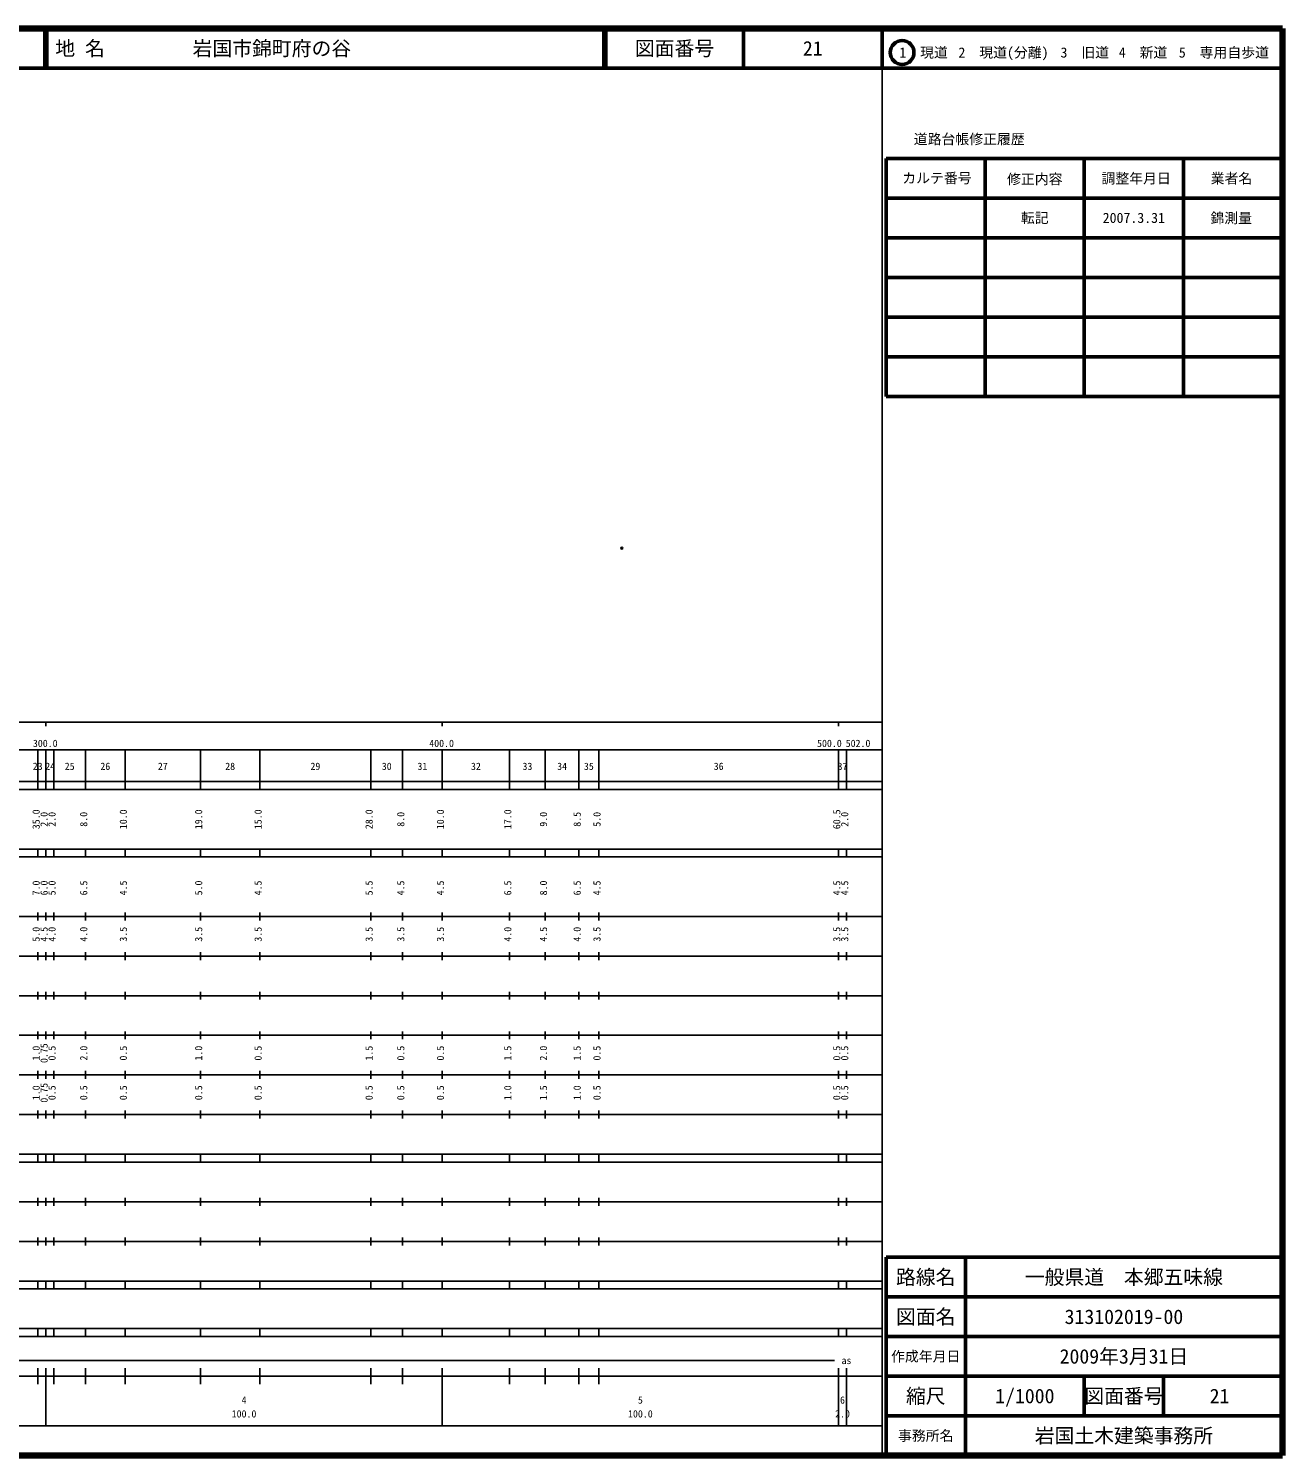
# Model space of a CAD drawing. Units: millimetres on the paper. Extents: x 40 to 680, y 20 to 380.
# Drawn here: x 363.6 to 680, y 20 to 380 of the extents above; entities that cross this region are included whole.
import ezdxf
from ezdxf.enums import TextEntityAlignment as Align

# ---------------------------------------------------------------- set-up
doc = ezdxf.new("R2010")
doc.units = ezdxf.units.MM
doc.header["$PDMODE"] = 32
doc.header["$PDSIZE"] = 0.5
doc.layers.add('M-OTRS', color=6, linetype='Continuous')
doc.layers.add('M-TTL-TXT', color=7, linetype='Continuous')
for name, color, linetype, lineweight in [('M-TTL', 2, 'Continuous', 140), ('M-TTL-BAND', 7, 'Continuous', 25), ('M-TTL-FRAM', 2, 'Continuous', 50), ('M-TTL-LINE', 7, 'Continuous', 50)]:
    doc.layers.add(name, color=color, linetype=linetype, lineweight=lineweight)
doc.styles.add('ＭＳ ゴシック', font='')
doc.styles.get('ＭＳ ゴシック').set_extended_font_data('MS Gothic')

msp = doc.modelspace()

# ---------------------------------------------------------------- linework, layer by layer
at = {"layer": 'M-OTRS'}
msp.add_point((513.302, 248.88), dxfattribs=at)
at = {"layer": 'M-TTL'}
for p, q in [((680, 380), (40, 380)), ((680, 20), (680, 380)), ((40, 20), (680, 20))]:
    msp.add_line(p, q, dxfattribs=at)
at = {"layer": 'M-TTL-BAND'}
for p, q in [((579, 20), (579, 370)), ((40, 205), (579, 205)), ((368, 205), (368, 204)), ((468, 205), (468, 204)), ((568, 205), (568, 204)), ((68, 198), (579, 198)), ((366, 188), (366, 198)), ((368, 188), (368, 198)), ((370, 188), (370, 198)), ((378, 188), (378, 198)), ((388, 188), (388, 198)), ((407, 188), (407, 198)), ((422, 188), (422, 198)), ((450, 188), (450, 198)), ((458, 188), (458, 198)), ((468, 188), (468, 198)), ((485, 188), (485, 198)), ((494, 188), (494, 198)), ((502.5, 188), (502.5, 198)), ((507.5, 188), (507.5, 198)), ((568, 188), (568, 198)), ((570, 188), (570, 198)), ((40, 190), (579, 190)), ((40, 188), (579, 188)), ((40, 173), (579, 173)), ((366, 171), (366, 173)), ((368, 171), (368, 173)), ((370, 171), (370, 173)), ((378, 171), (378, 173)), ((388, 171), (388, 173)), ((407, 171), (407, 173)), ((422, 171), (422, 173)), ((450, 171), (450, 173)), ((458, 171), (458, 173)), ((468, 171), (468, 173)), ((485, 171), (485, 173)), ((494, 171), (494, 173)), ((502.5, 171), (502.5, 173)), ((507.5, 171), (507.5, 173)), ((568, 171), (568, 173)), ((570, 171), (570, 173)), ((40, 171), (579, 171)), ((40, 156), (579, 156)), ((366, 155), (366, 157)), ((368, 155), (368, 157)), ((370, 155), (370, 157)), ((378, 155), (378, 157)), ((388, 155), (388, 157)), ((407, 155), (407, 157)), ((422, 155), (422, 157)), ((450, 155), (450, 157)), ((458, 155), (458, 157)), ((468, 155), (468, 157)), ((485, 155), (485, 157)), ((494, 155), (494, 157)), ((502.5, 155), (502.5, 157)), ((507.5, 155), (507.5, 157)), ((568, 155), (568, 157)), ((570, 155), (570, 157)), ((46, 146), (579, 146)), ((366, 145), (366, 147)), ((368, 145), (368, 147)), ((370, 145), (370, 147)), ((378, 145), (378, 147)), ((388, 145), (388, 147)), ((407, 145), (407, 147)), ((422, 145), (422, 147)), ((450, 145), (450, 147)), ((458, 145), (458, 147)), ((468, 145), (468, 147)), ((485, 145), (485, 147)), ((494, 145), (494, 147)), ((502.5, 145), (502.5, 147)), ((507.5, 145), (507.5, 147)), ((568, 145), (568, 147)), ((570, 145), (570, 147)), ((366, 135), (366, 137)), ((368, 135), (368, 137)), ((370, 135), (370, 137)), ((378, 135), (378, 137)), ((388, 135), (388, 137)), ((407, 135), (407, 137)), ((422, 135), (422, 137)), ((450, 135), (450, 137)), ((458, 135), (458, 137)), ((468, 135), (468, 137)), ((485, 135), (485, 137)), ((494, 135), (494, 137)), ((502.5, 135), (502.5, 137)), ((507.5, 135), (507.5, 137)), ((568, 135), (568, 137)), ((570, 135), (570, 137)), ((52, 136), (579, 136)), ((46, 126), (579, 126)), ((366, 125), (366, 127)), ((368, 125), (368, 127)), ((370, 125), (370, 127)), ((378, 125), (378, 127)), ((388, 125), (388, 127)), ((407, 125), (407, 127)), ((422, 125), (422, 127)), ((450, 125), (450, 127)), ((458, 125), (458, 127)), ((468, 125), (468, 127)), ((485, 125), (485, 127)), ((494, 125), (494, 127)), ((502.5, 125), (502.5, 127)), ((507.5, 125), (507.5, 127)), ((568, 125), (568, 127)), ((570, 125), (570, 127)), ((52, 116), (579, 116)), ((366, 115), (366, 117)), ((368, 115), (368, 117)), ((370, 115), (370, 117)), ((378, 115), (378, 117)), ((388, 115), (388, 117)), ((407, 115), (407, 117)), ((422, 115), (422, 117)), ((450, 115), (450, 117)), ((458, 115), (458, 117)), ((468, 115), (468, 117)), ((485, 115), (485, 117)), ((494, 115), (494, 117)), ((502.5, 115), (502.5, 117)), ((507.5, 115), (507.5, 117)), ((568, 115), (568, 117)), ((570, 115), (570, 117)), ((46, 106), (579, 106)), ((366, 105), (366, 107)), ((368, 105), (368, 107)), ((370, 105), (370, 107)), ((378, 105), (378, 107)), ((388, 105), (388, 107)), ((407, 105), (407, 107)), ((422, 105), (422, 107)), ((450, 105), (450, 107)), ((458, 105), (458, 107)), ((468, 105), (468, 107)), ((485, 105), (485, 107)), ((494, 105), (494, 107)), ((502.5, 105), (502.5, 107)), ((507.5, 105), (507.5, 107)), ((568, 105), (568, 107)), ((570, 105), (570, 107)), ((40, 96), (579, 96)), ((40, 94), (579, 94)), ((366, 94), (366, 96)), ((368, 94), (368, 96)), ((370, 94), (370, 96)), ((378, 94), (378, 96)), ((388, 94), (388, 96)), ((407, 94), (407, 96)), ((422, 94), (422, 96)), ((450, 94), (450, 96)), ((458, 94), (458, 96)), ((468, 94), (468, 96)), ((485, 94), (485, 96)), ((494, 94), (494, 96)), ((502.5, 94), (502.5, 96)), ((507.5, 94), (507.5, 96)), ((568, 94), (568, 96)), ((570, 94), (570, 96)), ((49, 84), (579, 84)), ((366, 83), (366, 85)), ((368, 83), (368, 85)), ((370, 83), (370, 85)), ((378, 83), (378, 85)), ((388, 83), (388, 85)), ((407, 83), (407, 85)), ((422, 83), (422, 85)), ((450, 83), (450, 85)), ((458, 83), (458, 85)), ((468, 83), (468, 85)), ((485, 83), (485, 85)), ((494, 83), (494, 85)), ((502.5, 83), (502.5, 85)), ((507.5, 83), (507.5, 85)), ((568, 83), (568, 85)), ((570, 83), (570, 85)), ((40, 74), (579, 74)), ((366, 73), (366, 75)), ((368, 73), (368, 75)), ((370, 73), (370, 75)), ((378, 73), (378, 75)), ((388, 73), (388, 75)), ((407, 73), (407, 75)), ((422, 73), (422, 75)), ((450, 73), (450, 75)), ((458, 73), (458, 75)), ((468, 73), (468, 75)), ((485, 73), (485, 75)), ((494, 73), (494, 75)), ((502.5, 73), (502.5, 75)), ((507.5, 73), (507.5, 75)), ((568, 73), (568, 75)), ((570, 73), (570, 75)), ((40, 64), (579, 64)), ((40, 62), (579, 62)), ((366, 62), (366, 64)), ((368, 62), (368, 64)), ((370, 62), (370, 64)), ((378, 62), (378, 64)), ((388, 62), (388, 64)), ((407, 62), (407, 64)), ((422, 62), (422, 64)), ((450, 62), (450, 64)), ((458, 62), (458, 64)), ((468, 62), (468, 64)), ((485, 62), (485, 64)), ((494, 62), (494, 64)), ((502.5, 62), (502.5, 64)), ((507.5, 62), (507.5, 64)), ((568, 62), (568, 64)), ((570, 62), (570, 64)), ((40, 52), (579, 52)), ((366, 50), (366, 52)), ((368, 50), (368, 52)), ((370, 50), (370, 52)), ((378, 50), (378, 52)), ((388, 50), (388, 52)), ((407, 50), (407, 52)), ((422, 50), (422, 52)), ((450, 50), (450, 52)), ((458, 50), (458, 52)), ((468, 50), (468, 52)), ((485, 50), (485, 52)), ((494, 50), (494, 52)), ((502.5, 50), (502.5, 52)), ((507.5, 50), (507.5, 52)), ((568, 50), (568, 52)), ((570, 50), (570, 52)), ((40, 50), (579, 50)), ((71, 44), (567, 44)), ((40, 40), (579, 40)), ((366, 38), (366, 42)), ((368, 27.5), (368, 42)), ((370, 38), (370, 42)), ((378, 38), (378, 42)), ((388, 38), (388, 42)), ((407, 38), (407, 42)), ((422, 38), (422, 42)), ((450, 38), (450, 42)), ((458, 38), (458, 42)), ((468, 27.5), (468, 42)), ((485, 38), (485, 42)), ((494, 38), (494, 42)), ((502.5, 38), (502.5, 42)), ((507.5, 38), (507.5, 42)), ((568, 27.5), (568, 42)), ((570, 27.5), (570, 42)), ((68, 27.5), (579, 27.5))]:
    msp.add_line(p, q, dxfattribs=at)
at = {"layer": 'M-TTL-FRAM'}
for p, q in [((580, 347.197), (580, 287.197)), ((580, 347.197), (680, 347.197)), ((580, 287.197), (680, 287.197)), ((680, 70), (580, 70)), ((580, 70), (580, 20))]:
    msp.add_line(p, q, dxfattribs=at)
at = {"layer": 'M-TTL-LINE'}
for p, q in [((367.75, 380), (367.75, 370)), ((368.25, 380), (368.25, 370)), ((508.747, 380), (508.747, 370)), ((509.247, 380), (509.247, 370)), ((543.997, 380), (543.997, 370)), ((579, 380), (579, 370)), ((40, 370), (680, 370)), ((605, 347.197), (605, 287.197)), ((630, 347.197), (630, 287.197)), ((655, 347.197), (655, 287.197)), ((580, 337.197), (680, 337.197)), ((580, 327.197), (680, 327.197)), ((580, 317.197), (680, 317.197)), ((580, 307.197), (680, 307.197)), ((580, 297.197), (680, 297.197)), ((600, 70), (600, 20)), ((680, 60), (580, 60)), ((680, 50), (580, 50)), ((680, 40), (580, 40)), ((630, 40), (630, 30)), ((650, 40), (650, 30)), ((680, 30), (580, 30))]:
    msp.add_line(p, q, dxfattribs=at)
msp.add_circle((584.031, 373.958), 3, dxfattribs=at)

# ---------------------------------------------------------------- texts
at = {"layer": 'M-TTL-BAND', "style": 'ＭＳ ゴシック'}
for s, p in [('300.0', (367.844, 198.195)), ('400.0', (467.844, 198.195)), ('500.0', (565.692, 198.195)), ('502.0', (572.918, 198.195)), ('23', (365.929, 192.405)), ('24', (369.083, 192.405)), ('25', (374, 192.405)), ('26', (383, 192.405)), ('27', (397.5, 192.405)), ('28', (414.5, 192.405)), ('29', (436, 192.405)), ('30', (454, 192.405)), ('31', (463, 192.405)), ('32', (476.5, 192.405)), ('33', (489.5, 192.405)), ('34', (498.25, 192.405)), ('35', (505, 192.405)), ('36', (537.75, 192.405)), ('37', (569, 192.405)), ('as', (570, 42.5)), ('4', (418, 32.523)), ('5', (518, 32.523)), ('6', (569, 32.523)), ('100.0', (418, 29.033)), ('100.0', (518, 29.033)), ('2.0', (569, 29.033))]:
    msp.add_text(s, height=1.833, dxfattribs=at).set_placement(p, align=Align.BOTTOM_CENTER)
for s, p in [('35.0', (367, 180.5)), ('2.0', (369, 180.5)), ('2.0', (371, 180.5)), ('8.0', (379, 180.5)), ('10.0', (389, 180.5)), ('19.0', (408, 180.5)), ('15.0', (423, 180.5)), ('28.0', (451, 180.5)), ('8.0', (459, 180.5)), ('10.0', (469, 180.5)), ('17.0', (486, 180.5)), ('9.0', (495, 180.5)), ('8.5', (503.5, 180.5)), ('5.0', (508.5, 180.5)), ('60.5', (569, 180.5)), ('2.0', (571, 180.5)), ('7.0', (367, 163.174)), ('6.0', (369, 163.174)), ('5.0', (371, 163.174)), ('6.5', (379, 163.174)), ('4.5', (389, 163.174)), ('5.0', (408, 163.174)), ('4.5', (423, 163.174)), ('5.5', (451, 163.174)), ('4.5', (459, 163.174)), ('4.5', (469, 163.174)), ('6.5', (486, 163.174)), ('8.0', (495, 163.174)), ('6.5', (503.5, 163.174)), ('4.5', (508.5, 163.174)), ('4.5', (569, 163.174)), ('4.5', (571, 163.174)), ('5.0', (367, 151.5)), ('4.5', (369, 151.5)), ('4.0', (371, 151.5)), ('4.0', (379, 151.5)), ('3.5', (389, 151.5)), ('3.5', (408, 151.5)), ('3.5', (423, 151.5)), ('3.5', (451, 151.5)), ('3.5', (459, 151.5)), ('3.5', (469, 151.5)), ('4.0', (486, 151.5)), ('4.5', (495, 151.5)), ('4.0', (503.5, 151.5)), ('3.5', (508.5, 151.5)), ('3.5', (569, 151.5)), ('3.5', (571, 151.5)), ('1.0', (367, 121.5)), ('0.75', (369, 121.5)), ('0.5', (371, 121.5)), ('2.0', (379, 121.5)), ('0.5', (389, 121.5)), ('1.0', (408, 121.5)), ('0.5', (423, 121.5)), ('1.5', (451, 121.5)), ('0.5', (459, 121.5)), ('0.5', (469, 121.5)), ('1.5', (486, 121.5)), ('2.0', (495, 121.5)), ('1.5', (503.5, 121.5)), ('0.5', (508.5, 121.5)), ('0.5', (569, 121.5)), ('0.5', (571, 121.5)), ('1.0', (367, 111.5)), ('0.75', (369, 111.5)), ('0.5', (371, 111.5)), ('0.5', (379, 111.5)), ('0.5', (389, 111.5)), ('0.5', (408, 111.5)), ('0.5', (423, 111.5)), ('0.5', (451, 111.5)), ('0.5', (459, 111.5)), ('0.5', (469, 111.5)), ('1.0', (486, 111.5)), ('1.5', (495, 111.5)), ('1.0', (503.5, 111.5)), ('0.5', (508.5, 111.5)), ('0.5', (569, 111.5)), ('0.5', (571, 111.5))]:
    msp.add_text(s, height=1.833, rotation=90, dxfattribs=at).set_placement(p, align=Align.BOTTOM_CENTER)
at = {"layer": 'M-TTL-TXT', "style": 'ＭＳ ゴシック'}
for s, p in [('地 名', (370.38, 375)), ('岩国市錦町府の谷', (405.024, 375))]:
    msp.add_text(s, height=3.666, dxfattribs=at).set_placement(p, align=Align.MIDDLE_LEFT)
for s, height, p in [('図面番号', 3.666, (526.622, 375)), ('21', 3.666, (561.497, 375)), ('1\u3000現道', 2.566, (589.448, 373.958)), ('2\u3000現道(分離)', 2.566, (609.619, 373.958)), ('3\u3000旧道', 2.566, (630.121, 373.958)), ('4\u3000新道', 2.566, (644.824, 373.958)), ('5\u3000専用自歩道', 2.566, (665.228, 373.958)), ('道路台帳修正履歴', 2.566, (600.968, 352.113)), ('カルテ番号', 2.566, (592.839, 342.277)), ('修正内容', 2.566, (617.509, 342.023)), ('調整年月日', 2.566, (643.089, 342.197)), ('業者名', 2.566, (667.134, 342.197)), ('転記', 2.566, (617.5, 332.245)), ('2007.3.31', 2.566, (642.5, 332.245)), ('錦測量', 2.566, (667.077, 332.189)), ('路線名', 3.666, (590, 65)), ('路線名', 3.666, (590, 65)), ('一般県道\u3000本郷五味線', 3.666, (640, 65)), ('図面名', 3.666, (590, 55)), ('図面名', 3.666, (590, 55)), ('313102019-00', 3.666, (640, 55)), ('2009年3月31日', 3.666, (640, 45)), ('作成年月日', 2.566, (590, 45)), ('作成年月日', 2.566, (590, 45)), ('縮尺', 3.666, (590, 35)), ('縮尺', 3.666, (590, 35)), ('1/1000', 3.666, (615, 35)), ('図面番号', 3.666, (640, 35)), ('図面番号', 3.666, (640, 35)), ('21', 3.666, (664.125, 35)), ('事務所名', 2.566, (590, 25)), ('事務所名', 2.566, (590, 25)), ('岩国土木建築事務所', 3.666, (640, 25))]:
    msp.add_text(s, height=height, dxfattribs=at).set_placement(p, align=Align.MIDDLE_CENTER)

doc.saveas('drawing.dxf')
